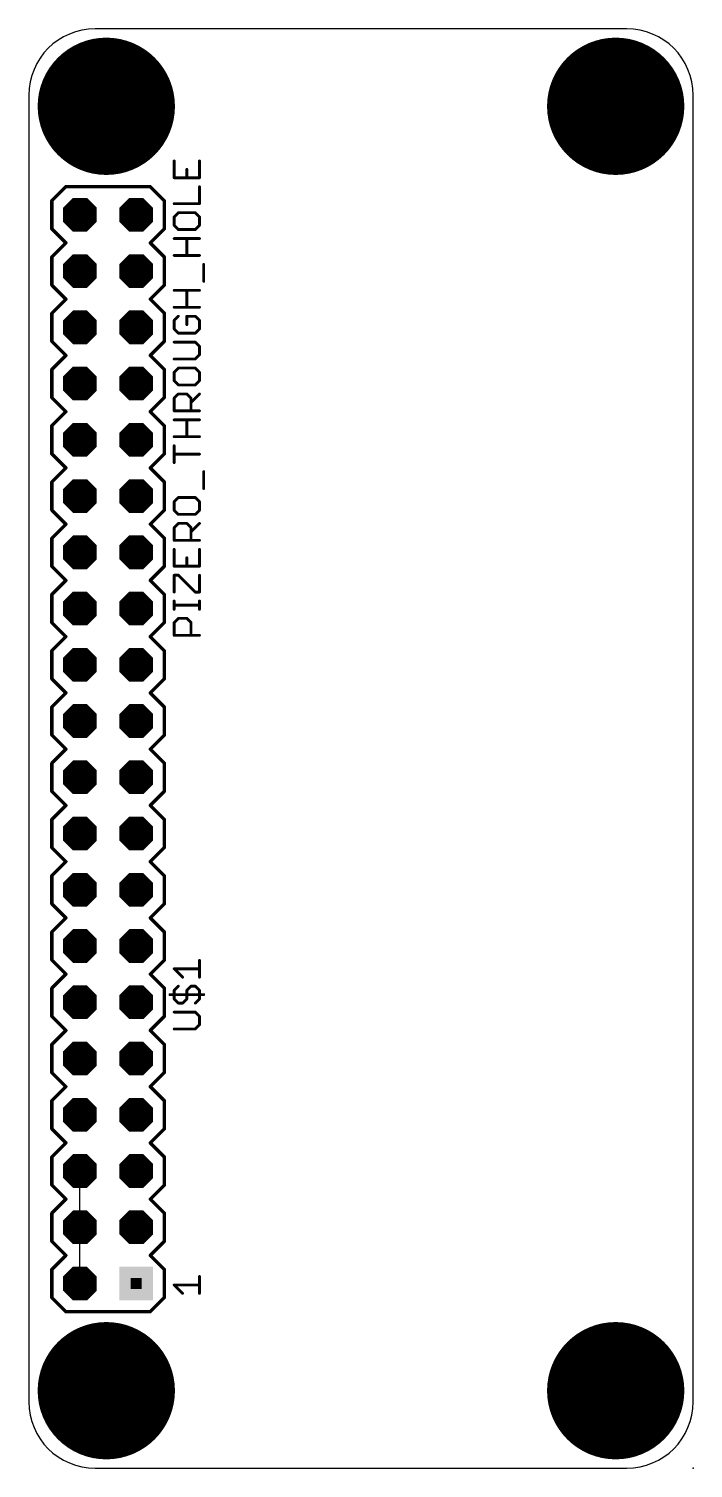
# Model space of a CAD drawing. Extents: x 0 to 91.2, y 0 to 65.1.
# Drawn here: x 61.2 to 91.2, y 0.1 to 65.1 of the extents above; entities that cross this region are included whole.
import ezdxf

# ---------------------------------------------------------------- set-up
doc = ezdxf.new("R2010")
doc.units = 0
for name, color, linetype in [('17', 82, 'CONTINUOUS'), ('19', 53, 'CONTINUOUS'), ('20', 7, 'CONTINUOUS'), ('21', 253, 'CONTINUOUS'), ('23', 7, 'CONTINUOUS'), ('25', 253, 'CONTINUOUS'), ('27', 253, 'CONTINUOUS'), ('41', 22, 'CONTINUOUS'), ('42', 175, 'CONTINUOUS'), ('51', 253, 'CONTINUOUS')]:
    doc.layers.add(name, color=color, linetype=linetype)

# ---------------------------------------------------------------- blocks, each defined once
blk = doc.blocks.new('RECT')
blk.add_solid([(-0.5, -0.5), (0.5, -0.5), (-0.5, 0.5), (0.5, 0.5)])
blk = doc.blocks.new('SQUAREP')
blk.add_solid([(-0.5, -0.5), (0.5, -0.5), (-0.5, 0.5), (0.5, 0.5)])
blk = doc.blocks.new('OCTAGONP')
at = {"const_width": 0.5}
blk.add_lwpolyline([(-0.25, -0.1036), (-0.25, 0.1036), (-0.1036, 0.25), (0.1036, 0.25), (0.25, 0.1036), (0.25, -0.1036), (0.1036, -0.25), (-0.1036, -0.25), (-0.25, -0.1036), (-0.25, 0.1036)], dxfattribs=at)

msp = doc.modelspace()

# ---------------------------------------------------------------- linework, layer by layer
at = {"layer": '19'}
msp.add_line((63.5468, 8.4162), (63.5468, 13.4962), dxfattribs=at)
at = {"layer": '20'}
for p, q in [((88.2368, 65.0762), (64.2368, 65.0762)), ((61.2368, 62.0762), (61.2368, 3.0762)), ((91.2368, 3.0762), (91.2368, 62.0762)), ((64.2368, 0.0762), (88.2368, 0.0762))]:
    msp.add_line(p, q, dxfattribs=at)
for centre in [(64.7368, 61.5762), (87.7368, 61.5762), (64.7368, 3.5762), (87.7368, 3.5762)]:
    msp.add_circle(centre, 1.4, dxfattribs=at)
for centre, start, end in [((64.2368, 62.0762), 90, 180), ((88.2368, 62.0762), 0, 90), ((64.2368, 3.0762), 180, 270), ((88.2368, 3.0762), 270, 0)]:
    msp.add_arc(centre, 3, start, end, dxfattribs=at)
at = {"layer": '21'}
for points, const_width in [([(62.2768, 57.3112), (62.9118, 57.9462)], 0.1524), ([(62.9118, 57.9462), (66.7218, 57.9462)], 0.1524), ([(66.7218, 57.9462), (67.3568, 57.3112)], 0.1524), ([(62.2768, 56.0412), (62.2768, 57.3112)], 0.1524), ([(67.3568, 57.3112), (67.3568, 56.0412)], 0.1524), ([(62.9118, 55.4062), (62.2768, 56.0412)], 0.1524), ([(67.3568, 56.0412), (66.7218, 55.4062)], 0.1524), ([(62.2768, 54.7712), (62.9118, 55.4062)], 0.1524), ([(66.7218, 55.4062), (67.3568, 54.7712)], 0.1524), ([(62.2768, 53.5012), (62.2768, 54.7712)], 0.1524), ([(67.3568, 54.7712), (67.3568, 53.5012)], 0.1524), ([(62.9118, 52.8662), (62.2768, 53.5012)], 0.1524), ([(67.3568, 53.5012), (66.7218, 52.8662)], 0.1524), ([(62.2768, 52.2312), (62.9118, 52.8662)], 0.1524), ([(66.7218, 52.8662), (67.3568, 52.2312)], 0.1524), ([(62.2768, 50.9612), (62.2768, 52.2312)], 0.1524), ([(67.3568, 52.2312), (67.3568, 50.9612)], 0.1524), ([(62.2768, 50.9612), (62.9118, 50.3262)], 0.1524), ([(66.7218, 50.3262), (67.3568, 50.9612)], 0.1524), ([(62.2768, 49.6912), (62.9118, 50.3262)], 0.1524), ([(66.7218, 50.3262), (67.3568, 49.6912)], 0.1524), ([(62.2768, 48.4212), (62.2768, 49.6912)], 0.1524), ([(67.3568, 49.6912), (67.3568, 48.4212)], 0.1524), ([(62.9118, 47.7862), (62.2768, 48.4212)], 0.1524), ([(67.3568, 48.4212), (66.7218, 47.7862)], 0.1524), ([(62.2768, 47.1512), (62.9118, 47.7862)], 0.1524), ([(66.7218, 47.7862), (67.3568, 47.1512)], 0.1524), ([(62.2768, 45.8812), (62.2768, 47.1512)], 0.1524), ([(67.3568, 47.1512), (67.3568, 45.8812)], 0.1524), ([(62.9118, 45.2462), (62.2768, 45.8812)], 0.1524), ([(67.3568, 45.8812), (66.7218, 45.2462)], 0.1524), ([(62.2768, 44.6112), (62.9118, 45.2462)], 0.1524), ([(66.7218, 45.2462), (67.3568, 44.6112)], 0.1524), ([(62.2768, 43.3412), (62.2768, 44.6112)], 0.1524), ([(67.3568, 44.6112), (67.3568, 43.3412)], 0.1524), ([(62.2768, 43.3412), (62.9118, 42.7062)], 0.1524), ([(66.7218, 42.7062), (67.3568, 43.3412)], 0.1524), ([(62.2768, 42.0712), (62.9118, 42.7062)], 0.1524), ([(66.7218, 42.7062), (67.3568, 42.0712)], 0.1524), ([(62.2768, 40.8012), (62.2768, 42.0712)], 0.1524), ([(67.3568, 42.0712), (67.3568, 40.8012)], 0.1524), ([(62.9118, 40.1662), (62.2768, 40.8012)], 0.1524), ([(67.3568, 40.8012), (66.7218, 40.1662)], 0.1524), ([(62.2768, 39.5312), (62.9118, 40.1662)], 0.1524), ([(66.7218, 40.1662), (67.3568, 39.5312)], 0.1524), ([(62.2768, 38.2612), (62.2768, 39.5312)], 0.1524), ([(67.3568, 39.5312), (67.3568, 38.2612)], 0.1524), ([(62.9118, 37.6262), (62.2768, 38.2612)], 0.1524), ([(62.2768, 36.9912), (62.9118, 37.6262)], 0.1524), ([(67.3568, 38.2612), (66.7218, 37.6262)], 0.1524), ([(66.7218, 37.6262), (67.3568, 36.9912)], 0.1524), ([(62.2768, 35.7212), (62.2768, 36.9912)], 0.1524), ([(67.3568, 36.9912), (67.3568, 35.7212)], 0.1524), ([(62.9118, 35.0862), (62.2768, 35.7212)], 0.1524), ([(67.3568, 35.7212), (66.7218, 35.0862)], 0.1524), ([(62.2768, 34.4512), (62.9118, 35.0862)], 0.1524), ([(66.7218, 35.0862), (67.3568, 34.4512)], 0.1524), ([(62.2768, 33.1812), (62.2768, 34.4512)], 0.1524), ([(67.3568, 34.4512), (67.3568, 33.1812)], 0.1524), ([(62.2768, 33.1812), (62.9118, 32.5462)], 0.1524), ([(66.7218, 32.5462), (67.3568, 33.1812)], 0.1524), ([(62.2768, 31.9112), (62.9118, 32.5462)], 0.1524), ([(66.7218, 32.5462), (67.3568, 31.9112)], 0.1524), ([(62.2768, 30.6412), (62.2768, 31.9112)], 0.1524), ([(67.3568, 31.9112), (67.3568, 30.6412)], 0.1524), ([(62.9118, 30.0062), (62.2768, 30.6412)], 0.1524), ([(67.3568, 30.6412), (66.7218, 30.0062)], 0.1524), ([(62.2768, 29.3712), (62.9118, 30.0062)], 0.1524), ([(66.7218, 30.0062), (67.3568, 29.3712)], 0.1524), ([(62.2768, 28.1012), (62.2768, 29.3712)], 0.1524), ([(67.3568, 29.3712), (67.3568, 28.1012)], 0.1524), ([(62.9118, 27.4662), (62.2768, 28.1012)], 0.1524), ([(67.3568, 28.1012), (66.7218, 27.4662)], 0.1524), ([(62.2768, 26.8312), (62.9118, 27.4662)], 0.1524), ([(66.7218, 27.4662), (67.3568, 26.8312)], 0.1524), ([(62.2768, 25.5612), (62.2768, 26.8312)], 0.1524), ([(67.3568, 26.8312), (67.3568, 25.5612)], 0.1524), ([(62.2768, 25.5612), (62.9118, 24.9262)], 0.1524), ([(66.7218, 24.9262), (67.3568, 25.5612)], 0.1524), ([(62.2768, 24.2912), (62.9118, 24.9262)], 0.1524), ([(66.7218, 24.9262), (67.3568, 24.2912)], 0.1524), ([(62.2768, 23.0212), (62.2768, 24.2912)], 0.1524), ([(67.3568, 24.2912), (67.3568, 23.0212)], 0.1524), ([(62.9118, 22.3862), (62.2768, 23.0212)], 0.1524), ([(67.3568, 23.0212), (66.7218, 22.3862)], 0.1524), ([(62.2768, 21.7512), (62.9118, 22.3862)], 0.1524), ([(66.7218, 22.3862), (67.3568, 21.7512)], 0.1524), ([(62.2768, 20.4812), (62.2768, 21.7512)], 0.1524), ([(67.3568, 21.7512), (67.3568, 20.4812)], 0.1524), ([(62.9118, 19.8462), (62.2768, 20.4812)], 0.1524), ([(67.3568, 20.4812), (66.7218, 19.8462)], 0.1524), ([(62.2768, 19.2112), (62.9118, 19.8462)], 0.1524), ([(66.7218, 19.8462), (67.3568, 19.2112)], 0.1524), ([(62.2768, 17.9412), (62.2768, 19.2112)], 0.1524), ([(67.3568, 19.2112), (67.3568, 17.9412)], 0.1524), ([(62.9118, 17.3062), (62.2768, 17.9412)], 0.1524), ([(67.3568, 17.9412), (66.7218, 17.3062)], 0.1524), ([(62.2768, 16.6712), (62.9118, 17.3062)], 0.1524), ([(66.7218, 17.3062), (67.3568, 16.6712)], 0.1524), ([(62.2768, 15.4012), (62.2768, 16.6712)], 0.1524), ([(67.3568, 16.6712), (67.3568, 15.4012)], 0.1524), ([(62.2768, 15.4012), (62.9118, 14.7662)], 0.1524), ([(66.7218, 14.7662), (67.3568, 15.4012)], 0.1524), ([(62.2768, 14.1312), (62.9118, 14.7662)], 0.1524), ([(66.7218, 14.7662), (67.3568, 14.1312)], 0.1524), ([(62.2768, 12.8612), (62.2768, 14.1312)], 0.1524), ([(67.3568, 14.1312), (67.3568, 12.8612)], 0.1524), ([(62.9118, 12.2262), (62.2768, 12.8612)], 0.1524), ([(67.3568, 12.8612), (66.7218, 12.2262)], 0.1524), ([(62.2768, 11.5912), (62.9118, 12.2262)], 0.1524), ([(66.7218, 12.2262), (67.3568, 11.5912)], 0.1524), ([(62.2768, 10.3212), (62.2768, 11.5912)], 0.1524), ([(67.3568, 11.5912), (67.3568, 10.3212)], 0.1524), ([(62.9118, 9.6862), (62.2768, 10.3212)], 0.1524), ([(62.2768, 9.0512), (62.9118, 9.6862)], 0.1524), ([(67.3568, 10.3212), (66.7218, 9.6862)], 0.1524), ([(66.7218, 9.6862), (67.3568, 9.0512)], 0.1524), ([(62.2768, 7.7812), (62.2768, 9.0512)], 0.1524), ([(67.3568, 9.0512), (67.3568, 7.7812)], 0.1524), ([(68.9443, 7.9717), (68.9443, 8.7344)], 0.127), ([(62.2768, 7.7812), (62.9118, 7.1462)], 0.1524), ([(66.7218, 7.1462), (67.3568, 7.7812)], 0.1524), ([(68.1817, 7.9717), (67.8003, 8.353)], 0.127), ([(67.8003, 8.353), (68.9443, 8.353)], 0.127), ([(62.9118, 7.1462), (66.7218, 7.1462)], 0.1524)]:
    msp.add_lwpolyline(points, dxfattribs=dict(at, const_width=const_width))
for points, const_width in [([(62.9118, 57.9843, 1), (62.9118, 57.9081)], 0.0762), ([(62.9387, 57.9193, 1), (62.8849, 57.9731)], 0.0762), ([(66.7487, 57.9731, 1), (66.6949, 57.9193)], 0.0762), ([(66.7218, 57.9081, 1), (66.7218, 57.9843)], 0.0762), ([(62.3149, 57.3112, 1), (62.2387, 57.3112)], 0.0762), ([(62.2499, 57.3381, 1), (62.3037, 57.2843)], 0.0762), ([(67.3949, 57.3112, 1), (67.3187, 57.3112)], 0.0762), ([(67.3299, 57.2843, 1), (67.3837, 57.3381)], 0.0762), ([(62.2387, 56.0412, 1), (62.3149, 56.0412)], 0.0762), ([(62.3037, 56.0681, 1), (62.2499, 56.0143)], 0.0762), ([(67.3187, 56.0412, 1), (67.3949, 56.0412)], 0.0762), ([(67.3837, 56.0143, 1), (67.3299, 56.0681)], 0.0762), ([(62.9387, 55.3793, 1), (62.8849, 55.4331)], 0.0762), ([(62.8849, 55.3793, 1), (62.9387, 55.4331)], 0.0762), ([(66.7487, 55.4331, 1), (66.6949, 55.3793)], 0.0762), ([(66.6949, 55.4331, 1), (66.7487, 55.3793)], 0.0762), ([(62.3149, 54.7712, 1), (62.2387, 54.7712)], 0.0762), ([(62.2499, 54.7981, 1), (62.3037, 54.7443)], 0.0762), ([(67.3949, 54.7712, 1), (67.3187, 54.7712)], 0.0762), ([(67.3299, 54.7443, 1), (67.3837, 54.7981)], 0.0762), ([(62.2387, 53.5012, 1), (62.3149, 53.5012)], 0.0762), ([(62.3037, 53.5281, 1), (62.2499, 53.4743)], 0.0762), ([(67.3187, 53.5012, 1), (67.3949, 53.5012)], 0.0762), ([(67.3837, 53.4743, 1), (67.3299, 53.5281)], 0.0762), ([(62.9387, 52.8393, 1), (62.8849, 52.8931)], 0.0762), ([(62.8849, 52.8393, 1), (62.9387, 52.8931)], 0.0762), ([(66.7487, 52.8931, 1), (66.6949, 52.8393)], 0.0762), ([(66.6949, 52.8931, 1), (66.7487, 52.8393)], 0.0762), ([(62.3149, 52.2312, 1), (62.2387, 52.2312)], 0.0762), ([(62.2499, 52.2581, 1), (62.3037, 52.2043)], 0.0762), ([(67.3949, 52.2312, 1), (67.3187, 52.2312)], 0.0762), ([(67.3299, 52.2043, 1), (67.3837, 52.2581)], 0.0762), ([(62.2387, 50.9612, 1), (62.3149, 50.9612)], 0.0762), ([(62.3037, 50.9881, 1), (62.2499, 50.9343)], 0.0762), ([(67.3187, 50.9612, 1), (67.3949, 50.9612)], 0.0762), ([(67.3837, 50.9343, 1), (67.3299, 50.9881)], 0.0762), ([(62.9387, 50.2993, 1), (62.8849, 50.3531)], 0.0762), ([(62.8849, 50.2993, 1), (62.9387, 50.3531)], 0.0762), ([(66.7487, 50.3531, 1), (66.6949, 50.2993)], 0.0762), ([(66.6949, 50.3531, 1), (66.7487, 50.2993)], 0.0762), ([(62.3149, 49.6912, 1), (62.2387, 49.6912)], 0.0762), ([(62.2499, 49.7181, 1), (62.3037, 49.6643)], 0.0762), ([(67.3949, 49.6912, 1), (67.3187, 49.6912)], 0.0762), ([(67.3299, 49.6643, 1), (67.3837, 49.7181)], 0.0762), ([(62.2387, 48.4212, 1), (62.3149, 48.4212)], 0.0762), ([(62.3037, 48.4481, 1), (62.2499, 48.3943)], 0.0762), ([(67.3187, 48.4212, 1), (67.3949, 48.4212)], 0.0762), ([(67.3837, 48.3943, 1), (67.3299, 48.4481)], 0.0762), ([(62.9387, 47.7593, 1), (62.8849, 47.8131)], 0.0762), ([(62.8849, 47.7593, 1), (62.9387, 47.8131)], 0.0762), ([(66.7487, 47.8131, 1), (66.6949, 47.7593)], 0.0762), ([(66.6949, 47.8131, 1), (66.7487, 47.7593)], 0.0762), ([(62.3149, 47.1512, 1), (62.2387, 47.1512)], 0.0762), ([(62.2499, 47.1781, 1), (62.3037, 47.1243)], 0.0762), ([(67.3949, 47.1512, 1), (67.3187, 47.1512)], 0.0762), ([(67.3299, 47.1243, 1), (67.3837, 47.1781)], 0.0762), ([(62.2387, 45.8812, 1), (62.3149, 45.8812)], 0.0762), ([(62.3037, 45.9081, 1), (62.2499, 45.8543)], 0.0762), ([(67.3187, 45.8812, 1), (67.3949, 45.8812)], 0.0762), ([(67.3837, 45.8543, 1), (67.3299, 45.9081)], 0.0762), ([(62.9387, 45.2193, 1), (62.8849, 45.2731)], 0.0762), ([(62.8849, 45.2193, 1), (62.9387, 45.2731)], 0.0762), ([(66.7487, 45.2731, 1), (66.6949, 45.2193)], 0.0762), ([(66.6949, 45.2731, 1), (66.7487, 45.2193)], 0.0762), ([(62.3149, 44.6112, 1), (62.2387, 44.6112)], 0.0762), ([(62.2499, 44.6381, 1), (62.3037, 44.5843)], 0.0762), ([(67.3949, 44.6112, 1), (67.3187, 44.6112)], 0.0762), ([(67.3299, 44.5843, 1), (67.3837, 44.6381)], 0.0762), ([(62.2387, 43.3412, 1), (62.3149, 43.3412)], 0.0762), ([(62.3037, 43.3681, 1), (62.2499, 43.3143)], 0.0762), ([(67.3187, 43.3412, 1), (67.3949, 43.3412)], 0.0762), ([(67.3837, 43.3143, 1), (67.3299, 43.3681)], 0.0762), ([(62.9387, 42.6793, 1), (62.8849, 42.7331)], 0.0762), ([(62.8849, 42.6793, 1), (62.9387, 42.7331)], 0.0762), ([(66.7487, 42.7331, 1), (66.6949, 42.6793)], 0.0762), ([(66.6949, 42.7331, 1), (66.7487, 42.6793)], 0.0762), ([(62.3149, 42.0712, 1), (62.2387, 42.0712)], 0.0762), ([(62.2499, 42.0981, 1), (62.3037, 42.0443)], 0.0762), ([(67.3949, 42.0712, 1), (67.3187, 42.0712)], 0.0762), ([(67.3299, 42.0443, 1), (67.3837, 42.0981)], 0.0762), ([(62.2387, 40.8012, 1), (62.3149, 40.8012)], 0.0762), ([(62.3037, 40.8281, 1), (62.2499, 40.7743)], 0.0762), ([(67.3187, 40.8012, 1), (67.3949, 40.8012)], 0.0762), ([(67.3837, 40.7743, 1), (67.3299, 40.8281)], 0.0762), ([(62.9387, 40.1393, 1), (62.8849, 40.1931)], 0.0762), ([(62.8849, 40.1393, 1), (62.9387, 40.1931)], 0.0762), ([(66.7487, 40.1931, 1), (66.6949, 40.1393)], 0.0762), ([(66.6949, 40.1931, 1), (66.7487, 40.1393)], 0.0762), ([(62.3149, 39.5312, 1), (62.2387, 39.5312)], 0.0762), ([(62.2499, 39.5581, 1), (62.3037, 39.5043)], 0.0762), ([(67.3949, 39.5312, 1), (67.3187, 39.5312)], 0.0762), ([(67.3299, 39.5043, 1), (67.3837, 39.5581)], 0.0762), ([(62.2387, 38.2612, 1), (62.3149, 38.2612)], 0.0762), ([(62.3037, 38.2881, 1), (62.2499, 38.2343)], 0.0762), ([(62.9387, 37.5993, 1), (62.8849, 37.6531)], 0.0762), ([(66.7487, 37.6531, 1), (66.6949, 37.5993)], 0.0762), ([(67.3187, 38.2612, 1), (67.3949, 38.2612)], 0.0762), ([(67.3837, 38.2343, 1), (67.3299, 38.2881)], 0.0762), ([(62.3149, 36.9912, 1), (62.2387, 36.9912)], 0.0762), ([(62.2499, 37.0181, 1), (62.3037, 36.9643)], 0.0762), ([(62.8849, 37.5993, 1), (62.9387, 37.6531)], 0.0762), ([(66.6949, 37.6531, 1), (66.7487, 37.5993)], 0.0762), ([(67.3949, 36.9912, 1), (67.3187, 36.9912)], 0.0762), ([(67.3299, 36.9643, 1), (67.3837, 37.0181)], 0.0762), ([(62.2387, 35.7212, 1), (62.3149, 35.7212)], 0.0762), ([(62.3037, 35.7481, 1), (62.2499, 35.6943)], 0.0762), ([(67.3187, 35.7212, 1), (67.3949, 35.7212)], 0.0762), ([(67.3837, 35.6943, 1), (67.3299, 35.7481)], 0.0762), ([(62.9387, 35.0593, 1), (62.8849, 35.1131)], 0.0762), ([(62.8849, 35.0593, 1), (62.9387, 35.1131)], 0.0762), ([(66.7487, 35.1131, 1), (66.6949, 35.0593)], 0.0762), ([(66.6949, 35.1131, 1), (66.7487, 35.0593)], 0.0762), ([(62.3149, 34.4512, 1), (62.2387, 34.4512)], 0.0762), ([(62.2499, 34.4781, 1), (62.3037, 34.4243)], 0.0762), ([(67.3949, 34.4512, 1), (67.3187, 34.4512)], 0.0762), ([(67.3299, 34.4243, 1), (67.3837, 34.4781)], 0.0762), ([(62.2387, 33.1812, 1), (62.3149, 33.1812)], 0.0762), ([(62.3037, 33.2081, 1), (62.2499, 33.1543)], 0.0762), ([(67.3187, 33.1812, 1), (67.3949, 33.1812)], 0.0762), ([(67.3837, 33.1543, 1), (67.3299, 33.2081)], 0.0762), ([(62.9387, 32.5193, 1), (62.8849, 32.5731)], 0.0762), ([(62.8849, 32.5193, 1), (62.9387, 32.5731)], 0.0762), ([(66.7487, 32.5731, 1), (66.6949, 32.5193)], 0.0762), ([(66.6949, 32.5731, 1), (66.7487, 32.5193)], 0.0762), ([(62.3149, 31.9112, 1), (62.2387, 31.9112)], 0.0762), ([(62.2499, 31.9381, 1), (62.3037, 31.8843)], 0.0762), ([(67.3949, 31.9112, 1), (67.3187, 31.9112)], 0.0762), ([(67.3299, 31.8843, 1), (67.3837, 31.9381)], 0.0762), ([(62.2387, 30.6412, 1), (62.3149, 30.6412)], 0.0762), ([(62.3037, 30.6681, 1), (62.2499, 30.6143)], 0.0762), ([(67.3187, 30.6412, 1), (67.3949, 30.6412)], 0.0762), ([(67.3837, 30.6143, 1), (67.3299, 30.6681)], 0.0762), ([(62.9387, 29.9793, 1), (62.8849, 30.0331)], 0.0762), ([(62.8849, 29.9793, 1), (62.9387, 30.0331)], 0.0762), ([(66.7487, 30.0331, 1), (66.6949, 29.9793)], 0.0762), ([(66.6949, 30.0331, 1), (66.7487, 29.9793)], 0.0762), ([(62.3149, 29.3712, 1), (62.2387, 29.3712)], 0.0762), ([(62.2499, 29.3981, 1), (62.3037, 29.3443)], 0.0762), ([(67.3949, 29.3712, 1), (67.3187, 29.3712)], 0.0762), ([(67.3299, 29.3443, 1), (67.3837, 29.3981)], 0.0762), ([(62.2387, 28.1012, 1), (62.3149, 28.1012)], 0.0762), ([(62.3037, 28.1281, 1), (62.2499, 28.0743)], 0.0762), ([(67.3187, 28.1012, 1), (67.3949, 28.1012)], 0.0762), ([(67.3837, 28.0743, 1), (67.3299, 28.1281)], 0.0762), ([(62.9387, 27.4393, 1), (62.8849, 27.4931)], 0.0762), ([(62.8849, 27.4393, 1), (62.9387, 27.4931)], 0.0762), ([(66.7487, 27.4931, 1), (66.6949, 27.4393)], 0.0762), ([(66.6949, 27.4931, 1), (66.7487, 27.4393)], 0.0762), ([(62.3149, 26.8312, 1), (62.2387, 26.8312)], 0.0762), ([(62.2499, 26.8581, 1), (62.3037, 26.8043)], 0.0762), ([(67.3949, 26.8312, 1), (67.3187, 26.8312)], 0.0762), ([(67.3299, 26.8043, 1), (67.3837, 26.8581)], 0.0762), ([(62.2387, 25.5612, 1), (62.3149, 25.5612)], 0.0762), ([(62.3037, 25.5881, 1), (62.2499, 25.5343)], 0.0762), ([(67.3187, 25.5612, 1), (67.3949, 25.5612)], 0.0762), ([(67.3837, 25.5343, 1), (67.3299, 25.5881)], 0.0762), ([(62.9387, 24.8993, 1), (62.8849, 24.9531)], 0.0762), ([(62.8849, 24.8993, 1), (62.9387, 24.9531)], 0.0762), ([(66.7487, 24.9531, 1), (66.6949, 24.8993)], 0.0762), ([(66.6949, 24.9531, 1), (66.7487, 24.8993)], 0.0762), ([(62.3149, 24.2912, 1), (62.2387, 24.2912)], 0.0762), ([(62.2499, 24.3181, 1), (62.3037, 24.2643)], 0.0762), ([(67.3949, 24.2912, 1), (67.3187, 24.2912)], 0.0762), ([(67.3299, 24.2643, 1), (67.3837, 24.3181)], 0.0762), ([(62.2387, 23.0212, 1), (62.3149, 23.0212)], 0.0762), ([(62.3037, 23.0481, 1), (62.2499, 22.9943)], 0.0762), ([(67.3187, 23.0212, 1), (67.3949, 23.0212)], 0.0762), ([(67.3837, 22.9943, 1), (67.3299, 23.0481)], 0.0762), ([(62.9387, 22.3593, 1), (62.8849, 22.4131)], 0.0762), ([(62.8849, 22.3593, 1), (62.9387, 22.4131)], 0.0762), ([(66.7487, 22.4131, 1), (66.6949, 22.3593)], 0.0762), ([(66.6949, 22.4131, 1), (66.7487, 22.3593)], 0.0762), ([(62.3149, 21.7512, 1), (62.2387, 21.7512)], 0.0762), ([(62.2499, 21.7781, 1), (62.3037, 21.7243)], 0.0762), ([(67.3949, 21.7512, 1), (67.3187, 21.7512)], 0.0762), ([(67.3299, 21.7243, 1), (67.3837, 21.7781)], 0.0762), ([(62.2387, 20.4812, 1), (62.3149, 20.4812)], 0.0762), ([(62.3037, 20.5081, 1), (62.2499, 20.4543)], 0.0762), ([(67.3187, 20.4812, 1), (67.3949, 20.4812)], 0.0762), ([(67.3837, 20.4543, 1), (67.3299, 20.5081)], 0.0762), ([(62.9387, 19.8193, 1), (62.8849, 19.8731)], 0.0762), ([(62.8849, 19.8193, 1), (62.9387, 19.8731)], 0.0762), ([(66.7487, 19.8731, 1), (66.6949, 19.8193)], 0.0762), ([(66.6949, 19.8731, 1), (66.7487, 19.8193)], 0.0762), ([(62.3149, 19.2112, 1), (62.2387, 19.2112)], 0.0762), ([(62.2499, 19.2381, 1), (62.3037, 19.1843)], 0.0762), ([(67.3949, 19.2112, 1), (67.3187, 19.2112)], 0.0762), ([(67.3299, 19.1843, 1), (67.3837, 19.2381)], 0.0762), ([(62.2387, 17.9412, 1), (62.3149, 17.9412)], 0.0762), ([(62.3037, 17.9681, 1), (62.2499, 17.9143)], 0.0762), ([(67.3187, 17.9412, 1), (67.3949, 17.9412)], 0.0762), ([(67.3837, 17.9143, 1), (67.3299, 17.9681)], 0.0762), ([(62.9387, 17.2793, 1), (62.8849, 17.3331)], 0.0762), ([(62.8849, 17.2793, 1), (62.9387, 17.3331)], 0.0762), ([(66.7487, 17.3331, 1), (66.6949, 17.2793)], 0.0762), ([(66.6949, 17.3331, 1), (66.7487, 17.2793)], 0.0762), ([(62.3149, 16.6712, 1), (62.2387, 16.6712)], 0.0762), ([(62.2499, 16.6981, 1), (62.3037, 16.6443)], 0.0762), ([(67.3949, 16.6712, 1), (67.3187, 16.6712)], 0.0762), ([(67.3299, 16.6443, 1), (67.3837, 16.6981)], 0.0762), ([(62.2387, 15.4012, 1), (62.3149, 15.4012)], 0.0762), ([(62.3037, 15.4281, 1), (62.2499, 15.3743)], 0.0762), ([(67.3187, 15.4012, 1), (67.3949, 15.4012)], 0.0762), ([(67.3837, 15.3743, 1), (67.3299, 15.4281)], 0.0762), ([(62.9387, 14.7393, 1), (62.8849, 14.7931)], 0.0762), ([(62.8849, 14.7393, 1), (62.9387, 14.7931)], 0.0762), ([(66.7487, 14.7931, 1), (66.6949, 14.7393)], 0.0762), ([(66.6949, 14.7931, 1), (66.7487, 14.7393)], 0.0762), ([(62.3149, 14.1312, 1), (62.2387, 14.1312)], 0.0762), ([(62.2499, 14.1581, 1), (62.3037, 14.1043)], 0.0762), ([(67.3949, 14.1312, 1), (67.3187, 14.1312)], 0.0762), ([(67.3299, 14.1043, 1), (67.3837, 14.1581)], 0.0762), ([(62.2387, 12.8612, 1), (62.3149, 12.8612)], 0.0762), ([(62.3037, 12.8881, 1), (62.2499, 12.8343)], 0.0762), ([(67.3187, 12.8612, 1), (67.3949, 12.8612)], 0.0762), ([(67.3837, 12.8343, 1), (67.3299, 12.8881)], 0.0762), ([(62.9387, 12.1993, 1), (62.8849, 12.2531)], 0.0762), ([(62.8849, 12.1993, 1), (62.9387, 12.2531)], 0.0762), ([(66.7487, 12.2531, 1), (66.6949, 12.1993)], 0.0762), ([(66.6949, 12.2531, 1), (66.7487, 12.1993)], 0.0762), ([(62.3149, 11.5912, 1), (62.2387, 11.5912)], 0.0762), ([(62.2499, 11.6181, 1), (62.3037, 11.5643)], 0.0762), ([(67.3949, 11.5912, 1), (67.3187, 11.5912)], 0.0762), ([(67.3299, 11.5643, 1), (67.3837, 11.6181)], 0.0762), ([(62.2387, 10.3212, 1), (62.3149, 10.3212)], 0.0762), ([(62.3037, 10.3481, 1), (62.2499, 10.2943)], 0.0762), ([(62.9387, 9.6593, 1), (62.8849, 9.7131)], 0.0762), ([(62.8849, 9.6593, 1), (62.9387, 9.7131)], 0.0762), ([(66.7487, 9.7131, 1), (66.6949, 9.6593)], 0.0762), ([(66.6949, 9.7131, 1), (66.7487, 9.6593)], 0.0762), ([(67.3187, 10.3212, 1), (67.3949, 10.3212)], 0.0762), ([(67.3837, 10.2943, 1), (67.3299, 10.3481)], 0.0762), ([(62.3149, 9.0512, 1), (62.2387, 9.0512)], 0.0762), ([(62.2499, 9.0781, 1), (62.3037, 9.0243)], 0.0762), ([(67.3949, 9.0512, 1), (67.3187, 9.0512)], 0.0762), ([(67.3299, 9.0243, 1), (67.3837, 9.0781)], 0.0762), ([(68.9761, 8.7344, 1), (68.9125, 8.7344)], 0.0635), ([(62.2387, 7.7812, 1), (62.3149, 7.7812)], 0.0762), ([(62.3037, 7.8081, 1), (62.2499, 7.7543)], 0.0762), ([(67.3187, 7.7812, 1), (67.3949, 7.7812)], 0.0762), ([(67.3837, 7.7543, 1), (67.3299, 7.8081)], 0.0762), ([(67.8003, 8.3848, 1), (67.8003, 8.3213)], 0.0635), ([(67.8228, 8.3755, 1), (67.7779, 8.3306)], 0.0635), ([(68.1592, 7.9492, 1), (68.2041, 7.9942)], 0.0635), ([(68.9125, 7.9717, 1), (68.9761, 7.9717)], 0.0635), ([(68.9443, 8.3213, 1), (68.9443, 8.3848)], 0.0635), ([(62.9118, 7.1843, 1), (62.9118, 7.1081)], 0.0762), ([(62.8849, 7.1193, 1), (62.9387, 7.1731)], 0.0762), ([(66.6949, 7.1731, 1), (66.7487, 7.1193)], 0.0762), ([(66.7218, 7.1081, 1), (66.7218, 7.1843)], 0.0762)]:
    msp.add_lwpolyline(points, format="xyb", dxfattribs=dict(at, const_width=const_width))
at = {"layer": '23'}
msp.add_point((91.2368, 0.0762), dxfattribs=at)
at = {"layer": '25', "const_width": 0.0635}
for points in [[(68.9761, 23.0111, 1), (68.9125, 23.0111)], [(67.8003, 22.6616, 1), (67.8003, 22.5981)], [(67.8228, 22.6523, 1), (67.7779, 22.6074)], [(68.1592, 22.226, 1), (68.2041, 22.2709)], [(68.9125, 22.2485, 1), (68.9761, 22.2485)], [(68.9443, 22.5981, 1), (68.9443, 22.6616)], [(67.6097, 21.4922, 1), (67.6097, 21.4287)], [(67.8321, 21.6511, 1), (67.7686, 21.6511)], [(67.7779, 21.6735, 1), (67.8228, 21.6286)], [(68.0134, 21.8193, 1), (67.9685, 21.8642)], [(68.4041, 21.6511, 1), (68.3406, 21.6511)], [(68.3499, 21.6735, 1), (68.3948, 21.6286)], [(68.563, 21.8735, 1), (68.563, 21.81)], [(68.5854, 21.8193, 1), (68.5405, 21.8642)], [(68.7761, 21.8642, 1), (68.7312, 21.8193)], [(68.7536, 21.81, 1), (68.7536, 21.8735)], [(68.9761, 21.6511, 1), (68.9125, 21.6511)], [(68.9218, 21.6286, 1), (68.9668, 21.6735)], [(69.135, 21.4287, 1), (69.135, 21.4922)], [(67.8228, 21.2922, 1), (67.7779, 21.2473)], [(67.7686, 21.2698, 1), (67.8321, 21.2698)], [(67.991, 21.1108, 1), (67.991, 21.0473)], [(67.9685, 21.0566, 1), (68.0134, 21.1015)], [(68.1592, 21.1015, 1), (68.2041, 21.0566)], [(68.1817, 21.0473, 1), (68.1817, 21.1108)], [(68.3406, 21.2698, 1), (68.4041, 21.2698)], [(68.3948, 21.2473, 1), (68.3499, 21.2922)], [(68.7312, 21.1015, 1), (68.7761, 21.0566)], [(68.9125, 21.2698, 1), (68.9761, 21.2698)], [(68.9668, 21.2473, 1), (68.9218, 21.2922)], [(67.8003, 20.7041, 1), (67.8003, 20.6406)], [(68.7761, 20.6948, 1), (68.7312, 20.6499)], [(68.7536, 20.6406, 1), (68.7536, 20.7041)], [(68.9761, 20.4817, 1), (68.9125, 20.4817)], [(68.9218, 20.4592, 1), (68.9668, 20.5041)], [(68.9668, 20.0779, 1), (68.9218, 20.1228)], [(67.8003, 19.9414, 1), (67.8003, 19.878)], [(68.7312, 19.9322, 1), (68.7761, 19.8872)], [(68.7536, 19.878, 1), (68.7536, 19.9414)], [(68.9125, 20.1004, 1), (68.9761, 20.1004)]]:
    msp.add_lwpolyline(points, format="xyb", dxfattribs=at)
at = {"layer": '25', "const_width": 0.127}
for points in [[(68.9443, 22.2485), (68.9443, 23.0111)], [(68.1817, 22.2485), (67.8003, 22.6298)], [(67.8003, 22.6298), (68.9443, 22.6298)], [(67.6097, 21.4604), (69.135, 21.4604)], [(67.8003, 21.6511), (67.991, 21.8417)], [(67.8003, 21.2698), (67.8003, 21.6511)], [(68.563, 21.8417), (68.3723, 21.6511)], [(68.3723, 21.6511), (68.3723, 21.2698)], [(68.7536, 21.8417), (68.563, 21.8417)], [(68.9443, 21.6511), (68.7536, 21.8417)], [(68.9443, 21.2698), (68.9443, 21.6511)], [(67.991, 21.0791), (67.8003, 21.2698)], [(68.1817, 21.0791), (67.991, 21.0791)], [(68.3723, 21.2698), (68.1817, 21.0791)], [(68.7536, 21.0791), (68.9443, 21.2698)], [(68.7536, 20.6724), (67.8003, 20.6724)], [(68.9443, 20.4817), (68.7536, 20.6724)], [(68.7536, 19.9097), (68.9443, 20.1004)], [(68.9443, 20.1004), (68.9443, 20.4817)], [(67.8003, 19.9097), (68.7536, 19.9097)]]:
    msp.add_lwpolyline(points, dxfattribs=at)
at = {"layer": '27', "const_width": 0.127}
for points in [[(67.8003, 59.1117), (67.8003, 58.349)], [(68.9443, 58.349), (68.9443, 59.1117)], [(68.3723, 58.349), (68.3723, 58.7304)], [(67.8003, 58.349), (68.9443, 58.349)], [(68.9443, 57.1796), (68.9443, 57.9423)], [(67.8003, 57.1796), (68.9443, 57.1796)], [(67.991, 56.7729), (67.8003, 56.5822)], [(67.8003, 56.5822), (67.8003, 56.2009)], [(68.7536, 56.7729), (67.991, 56.7729)], [(68.9443, 56.5822), (68.7536, 56.7729)], [(68.9443, 56.2009), (68.9443, 56.5822)], [(67.8003, 56.2009), (67.991, 56.0102)], [(67.991, 56.0102), (68.7536, 56.0102)], [(68.7536, 56.0102), (68.9443, 56.2009)], [(67.8003, 55.6035), (68.9443, 55.6035)], [(68.3723, 54.8409), (68.3723, 55.6035)], [(68.9443, 54.8409), (67.8003, 54.8409)], [(69.135, 53.6715), (69.135, 54.4341)], [(67.8003, 53.2647), (68.9443, 53.2647)], [(68.3723, 52.5021), (68.3723, 53.2647)], [(68.9443, 52.5021), (67.8003, 52.5021)], [(67.991, 52.0953), (67.8003, 51.9047)], [(68.7536, 52.0953), (68.3723, 52.0953)], [(68.3723, 52.0953), (68.3723, 51.714)], [(68.9443, 51.9047), (68.7536, 52.0953)], [(67.8003, 51.9047), (67.8003, 51.5233)], [(67.8003, 51.5233), (67.991, 51.3327)], [(67.991, 51.3327), (68.7536, 51.3327)], [(68.7536, 51.3327), (68.9443, 51.5233)], [(68.9443, 51.5233), (68.9443, 51.9047)], [(68.7536, 50.9259), (67.8003, 50.9259)], [(68.9443, 50.7353), (68.7536, 50.9259)], [(68.9443, 50.3539), (68.9443, 50.7353)], [(67.8003, 50.1633), (68.7536, 50.1633)], [(68.7536, 50.1633), (68.9443, 50.3539)], [(67.991, 49.7565), (67.8003, 49.5659)], [(67.8003, 49.5659), (67.8003, 49.1845)], [(68.7536, 49.7565), (67.991, 49.7565)], [(68.9443, 49.5659), (68.7536, 49.7565)], [(68.9443, 49.1845), (68.9443, 49.5659)], [(67.8003, 49.1845), (67.991, 48.9939)], [(67.991, 48.9939), (68.7536, 48.9939)], [(68.7536, 48.9939), (68.9443, 49.1845)], [(67.8003, 48.3965), (67.991, 48.5871)], [(67.8003, 47.8245), (67.8003, 48.3965)], [(67.991, 48.5871), (68.3723, 48.5871)], [(68.3723, 48.5871), (68.563, 48.3965)], [(68.563, 48.2058), (68.9443, 48.5871)], [(68.563, 48.3965), (68.563, 47.8245)], [(68.9443, 47.8245), (67.8003, 47.8245)], [(67.8003, 47.4177), (68.9443, 47.4177)], [(68.3723, 46.6551), (68.3723, 47.4177)], [(68.9443, 46.6551), (67.8003, 46.6551)], [(67.8003, 45.4857), (67.8003, 46.2483)], [(68.9443, 45.867), (67.8003, 45.867)], [(69.135, 44.3163), (69.135, 45.0789)], [(67.991, 43.9095), (67.8003, 43.7189)], [(67.8003, 43.7189), (67.8003, 43.3375)], [(68.7536, 43.9095), (67.991, 43.9095)], [(68.9443, 43.7189), (68.7536, 43.9095)], [(68.9443, 43.3375), (68.9443, 43.7189)], [(67.8003, 43.3375), (67.991, 43.1469)], [(67.991, 43.1469), (68.7536, 43.1469)], [(68.7536, 43.1469), (68.9443, 43.3375)], [(67.8003, 42.5495), (67.991, 42.7401)], [(67.8003, 41.9775), (67.8003, 42.5495)], [(67.991, 42.7401), (68.3723, 42.7401)], [(68.3723, 42.7401), (68.563, 42.5495)], [(68.563, 42.3588), (68.9443, 42.7401)], [(68.563, 42.5495), (68.563, 41.9775)], [(68.9443, 41.9775), (67.8003, 41.9775)], [(67.8003, 41.5707), (67.8003, 40.8081)], [(68.9443, 40.8081), (68.9443, 41.5707)], [(68.3723, 40.8081), (68.3723, 41.1894)], [(67.8003, 40.8081), (68.9443, 40.8081)], [(67.8003, 39.6387), (67.8003, 40.4013)], [(67.8003, 40.4013), (67.991, 40.4013)], [(67.991, 40.4013), (68.7536, 39.6387)], [(68.9443, 39.6387), (68.9443, 40.4013)], [(68.7536, 39.6387), (68.9443, 39.6387)], [(67.8003, 38.8591), (67.8003, 39.2404)], [(68.9443, 39.0498), (67.8003, 39.0498)], [(68.9443, 38.8591), (68.9443, 39.2404)], [(67.8003, 38.2617), (67.991, 38.4524)], [(67.991, 38.4524), (68.3723, 38.4524)], [(68.3723, 38.4524), (68.563, 38.2617)], [(67.8003, 37.6897), (67.8003, 38.2617)], [(68.9443, 37.6897), (67.8003, 37.6897)], [(68.563, 38.2617), (68.563, 37.6897)]]:
    msp.add_lwpolyline(points, dxfattribs=at)
at = {"layer": '27', "const_width": 0.0635}
for points in [[(67.8321, 59.1117, 1), (67.7686, 59.1117)], [(68.9761, 59.1117, 1), (68.9125, 59.1117)], [(68.4041, 58.7304, 1), (68.3406, 58.7304)], [(67.8003, 58.3808, 1), (67.8003, 58.3173)], [(67.7686, 58.349, 1), (67.8321, 58.349)], [(68.3406, 58.349, 1), (68.4041, 58.349)], [(68.9125, 58.349, 1), (68.9761, 58.349)], [(68.9761, 57.9423, 1), (68.9125, 57.9423)], [(68.9443, 58.3173, 1), (68.9443, 58.3808)], [(67.8003, 57.2114, 1), (67.8003, 57.1479)], [(68.9125, 57.1796, 1), (68.9761, 57.1796)], [(68.9443, 57.1479, 1), (68.9443, 57.2114)], [(67.8321, 56.5822, 1), (67.7686, 56.5822)], [(67.7779, 56.6047, 1), (67.8228, 56.5598)], [(67.991, 56.8047, 1), (67.991, 56.7411)], [(68.0134, 56.7504, 1), (67.9685, 56.7954)], [(68.7761, 56.7954, 1), (68.7312, 56.7504)], [(68.7536, 56.7411, 1), (68.7536, 56.8047)], [(68.9761, 56.5822, 1), (68.9125, 56.5822)], [(68.9218, 56.5598, 1), (68.9668, 56.6047)], [(67.8228, 56.2234, 1), (67.7779, 56.1785)], [(67.7686, 56.2009, 1), (67.8321, 56.2009)], [(67.991, 56.042, 1), (67.991, 55.9785)], [(67.9685, 55.9878, 1), (68.0134, 56.0327)], [(68.7312, 56.0327, 1), (68.7761, 55.9878)], [(68.7536, 55.9785, 1), (68.7536, 56.042)], [(68.9125, 56.2009, 1), (68.9761, 56.2009)], [(68.9668, 56.1785, 1), (68.9218, 56.2234)], [(67.8003, 55.6353, 1), (67.8003, 55.5718)], [(68.4041, 55.6035, 1), (68.3406, 55.6035)], [(68.9443, 55.5718, 1), (68.9443, 55.6353)], [(67.8003, 54.8726, 1), (67.8003, 54.8091)], [(68.3406, 54.8409, 1), (68.4041, 54.8409)], [(68.9443, 54.8091, 1), (68.9443, 54.8726)], [(69.1667, 54.4341, 1), (69.1032, 54.4341)], [(67.8003, 53.2965, 1), (67.8003, 53.233)], [(68.4041, 53.2647, 1), (68.3406, 53.2647)], [(68.9443, 53.233, 1), (68.9443, 53.2965)], [(69.1032, 53.6715, 1), (69.1667, 53.6715)], [(67.8003, 52.5338, 1), (67.8003, 52.4703)], [(68.0134, 52.0729, 1), (67.9685, 52.1178)], [(68.3406, 52.5021, 1), (68.4041, 52.5021)], [(68.3723, 52.1271, 1), (68.3723, 52.0636)], [(68.4041, 52.0953, 1), (68.3406, 52.0953)], [(68.7761, 52.1178, 1), (68.7312, 52.0729)], [(68.7536, 52.0636, 1), (68.7536, 52.1271)], [(68.9443, 52.4703, 1), (68.9443, 52.5338)], [(67.8321, 51.9047, 1), (67.7686, 51.9047)], [(67.7779, 51.9271, 1), (67.8228, 51.8822)], [(67.8228, 51.5458, 1), (67.7779, 51.5009)], [(67.7686, 51.5233, 1), (67.8321, 51.5233)], [(67.991, 51.3644, 1), (67.991, 51.3009)], [(67.9685, 51.3102, 1), (68.0134, 51.3551)], [(68.3406, 51.714, 1), (68.4041, 51.714)], [(68.7312, 51.3551, 1), (68.7761, 51.3102)], [(68.7536, 51.3009, 1), (68.7536, 51.3644)], [(68.9761, 51.9047, 1), (68.9125, 51.9047)], [(68.9125, 51.5233, 1), (68.9761, 51.5233)], [(68.9218, 51.8822, 1), (68.9668, 51.9271)], [(68.9668, 51.5009, 1), (68.9218, 51.5458)], [(67.8003, 50.9577, 1), (67.8003, 50.8942)], [(68.7761, 50.9484, 1), (68.7312, 50.9035)], [(68.7536, 50.8942, 1), (68.7536, 50.9577)], [(68.9761, 50.7353, 1), (68.9125, 50.7353)], [(68.9218, 50.7128, 1), (68.9668, 50.7577)], [(67.8003, 50.195, 1), (67.8003, 50.1315)], [(68.7312, 50.1857, 1), (68.7761, 50.1408)], [(68.7536, 50.1315, 1), (68.7536, 50.195)], [(68.9125, 50.3539, 1), (68.9761, 50.3539)], [(68.9668, 50.3315, 1), (68.9218, 50.3764)], [(67.8321, 49.5659, 1), (67.7686, 49.5659)], [(67.7779, 49.5883, 1), (67.8228, 49.5434)], [(67.991, 49.7883, 1), (67.991, 49.7248)], [(68.0134, 49.7341, 1), (67.9685, 49.779)], [(68.7761, 49.779, 1), (68.7312, 49.7341)], [(68.7536, 49.7248, 1), (68.7536, 49.7883)], [(68.9761, 49.5659, 1), (68.9125, 49.5659)], [(68.9218, 49.5434, 1), (68.9668, 49.5883)], [(67.8228, 49.207, 1), (67.7779, 49.1621)], [(67.7686, 49.1845, 1), (67.8321, 49.1845)], [(67.991, 49.0256, 1), (67.991, 48.9621)], [(67.9685, 48.9714, 1), (68.0134, 49.0163)], [(68.7312, 49.0163, 1), (68.7761, 48.9714)], [(68.7536, 48.9621, 1), (68.7536, 49.0256)], [(68.9125, 49.1845, 1), (68.9761, 49.1845)], [(68.9668, 49.1621, 1), (68.9218, 49.207)], [(67.8321, 48.3965, 1), (67.7686, 48.3965)], [(67.7779, 48.4189, 1), (67.8228, 48.374)], [(67.991, 48.6189, 1), (67.991, 48.5554)], [(68.0134, 48.5647, 1), (67.9685, 48.6096)], [(68.3948, 48.6096, 1), (68.3499, 48.5647)], [(68.3723, 48.5554, 1), (68.3723, 48.6189)], [(68.5947, 48.3965, 1), (68.5312, 48.3965)], [(68.5405, 48.2282, 1), (68.5854, 48.1833)], [(68.5405, 48.374, 1), (68.5854, 48.4189)], [(68.9668, 48.5647, 1), (68.9218, 48.6096)], [(67.8003, 47.8562, 1), (67.8003, 47.7927)], [(67.8003, 47.4495, 1), (67.8003, 47.386)], [(67.7686, 47.8245, 1), (67.8321, 47.8245)], [(68.4041, 47.4177, 1), (68.3406, 47.4177)], [(68.5312, 47.8245, 1), (68.5947, 47.8245)], [(68.9443, 47.7927, 1), (68.9443, 47.8562)], [(68.9443, 47.386, 1), (68.9443, 47.4495)], [(67.8003, 46.6868, 1), (67.8003, 46.6233)], [(67.8321, 46.2483, 1), (67.7686, 46.2483)], [(68.3406, 46.6551, 1), (68.4041, 46.6551)], [(68.9443, 46.6233, 1), (68.9443, 46.6868)], [(67.8003, 45.8988, 1), (67.8003, 45.8353)], [(67.7686, 45.4857, 1), (67.8321, 45.4857)], [(68.9443, 45.8353, 1), (68.9443, 45.8988)], [(69.1667, 45.0789, 1), (69.1032, 45.0789)], [(69.1032, 44.3163, 1), (69.1667, 44.3163)], [(67.8321, 43.7189, 1), (67.7686, 43.7189)], [(67.7779, 43.7413, 1), (67.8228, 43.6964)], [(67.991, 43.9413, 1), (67.991, 43.8778)], [(68.0134, 43.8871, 1), (67.9685, 43.932)], [(68.7761, 43.932, 1), (68.7312, 43.8871)], [(68.7536, 43.8778, 1), (68.7536, 43.9413)], [(68.9761, 43.7189, 1), (68.9125, 43.7189)], [(68.9218, 43.6964, 1), (68.9668, 43.7413)], [(67.8228, 43.36, 1), (67.7779, 43.3151)], [(67.7686, 43.3375, 1), (67.8321, 43.3375)], [(67.991, 43.1786, 1), (67.991, 43.1151)], [(67.9685, 43.1244, 1), (68.0134, 43.1693)], [(68.7312, 43.1693, 1), (68.7761, 43.1244)], [(68.7536, 43.1151, 1), (68.7536, 43.1786)], [(68.9125, 43.3375, 1), (68.9761, 43.3375)], [(68.9668, 43.3151, 1), (68.9218, 43.36)], [(67.8321, 42.5495, 1), (67.7686, 42.5495)], [(67.7779, 42.5719, 1), (67.8228, 42.527)], [(67.991, 42.7719, 1), (67.991, 42.7084)], [(68.0134, 42.7177, 1), (67.9685, 42.7626)], [(68.3948, 42.7626, 1), (68.3499, 42.7177)], [(68.3723, 42.7084, 1), (68.3723, 42.7719)], [(68.5947, 42.5495, 1), (68.5312, 42.5495)], [(68.5405, 42.3813, 1), (68.5854, 42.3364)], [(68.5405, 42.527, 1), (68.5854, 42.5719)], [(68.9668, 42.7177, 1), (68.9218, 42.7626)], [(67.8003, 42.0092, 1), (67.8003, 41.9457)], [(67.7686, 41.9775, 1), (67.8321, 41.9775)], [(67.8321, 41.5707, 1), (67.7686, 41.5707)], [(68.5312, 41.9775, 1), (68.5947, 41.9775)], [(68.9761, 41.5707, 1), (68.9125, 41.5707)], [(68.9443, 41.9457, 1), (68.9443, 42.0092)], [(68.4041, 41.1894, 1), (68.3406, 41.1894)], [(67.8003, 40.8398, 1), (67.8003, 40.7763)], [(67.8003, 40.4331, 1), (67.8003, 40.3696)], [(67.7686, 40.8081, 1), (67.8321, 40.8081)], [(67.8321, 40.4013, 1), (67.7686, 40.4013)], [(68.0134, 40.4238, 1), (67.9685, 40.3789)], [(67.991, 40.3696, 1), (67.991, 40.4331)], [(68.3406, 40.8081, 1), (68.4041, 40.8081)], [(68.9125, 40.8081, 1), (68.9761, 40.8081)], [(68.9761, 40.4013, 1), (68.9125, 40.4013)], [(68.9443, 40.7763, 1), (68.9443, 40.8398)], [(67.7686, 39.6387, 1), (67.8321, 39.6387)], [(68.7536, 39.6704, 1), (68.7536, 39.6069)], [(68.7312, 39.6162, 1), (68.7761, 39.6611)], [(68.9125, 39.6387, 1), (68.9761, 39.6387)], [(68.9443, 39.6069, 1), (68.9443, 39.6704)], [(67.8003, 39.0815, 1), (67.8003, 39.018)], [(67.8321, 39.2404, 1), (67.7686, 39.2404)], [(68.9761, 39.2404, 1), (68.9125, 39.2404)], [(68.9443, 39.018, 1), (68.9443, 39.0815)], [(67.7686, 38.8591, 1), (67.8321, 38.8591)], [(67.991, 38.4841, 1), (67.991, 38.4206)], [(68.0134, 38.4299, 1), (67.9685, 38.4748)], [(68.3948, 38.4748, 1), (68.3499, 38.4299)], [(68.3723, 38.4206, 1), (68.3723, 38.4841)], [(68.9125, 38.8591, 1), (68.9761, 38.8591)], [(67.8003, 37.7215, 1), (67.8003, 37.6579)], [(67.8321, 38.2617, 1), (67.7686, 38.2617)], [(67.7779, 38.2841, 1), (67.8228, 38.2392)], [(67.7686, 37.6897, 1), (67.8321, 37.6897)], [(68.5947, 38.2617, 1), (68.5312, 38.2617)], [(68.5312, 37.6897, 1), (68.5947, 37.6897)], [(68.5405, 38.2392, 1), (68.5854, 38.2841)], [(68.9443, 37.6579, 1), (68.9443, 37.7215)]]:
    msp.add_lwpolyline(points, format="xyb", dxfattribs=at)
at = {"layer": '41', "const_width": 3.1}
for points in [[(64.7368, 60.0262, 1), (64.7368, 63.1262, 1), (64.7368, 60.0262)], [(87.7368, 60.0262, 1), (87.7368, 63.1262, 1), (87.7368, 60.0262)], [(64.7368, 2.0262, 1), (64.7368, 5.1262, 1), (64.7368, 2.0262)], [(87.7368, 2.0262, 1), (87.7368, 5.1262, 1), (87.7368, 2.0262)]]:
    msp.add_lwpolyline(points, format="xyb", dxfattribs=at)
at = {"layer": '42', "const_width": 3.1}
for points in [[(64.7368, 60.0262, 1), (64.7368, 63.1262, 1), (64.7368, 60.0262)], [(87.7368, 60.0262, 1), (87.7368, 63.1262, 1), (87.7368, 60.0262)], [(64.7368, 2.0262, 1), (64.7368, 5.1262, 1), (64.7368, 2.0262)], [(87.7368, 2.0262, 1), (87.7368, 5.1262, 1), (87.7368, 2.0262)]]:
    msp.add_lwpolyline(points, format="xyb", dxfattribs=at)

# ---------------------------------------------------------------- block references
at = {"layer": '17', "xscale": 1.524, "yscale": 1.524, "rotation": 90}
for name, p in [('OCTAGONP', (63.5468, 56.6762)), ('OCTAGONP', (63.5468, 56.6762)), ('OCTAGONP', (66.0868, 56.6762)), ('OCTAGONP', (66.0868, 56.6762)), ('OCTAGONP', (63.5468, 54.1362)), ('OCTAGONP', (63.5468, 54.1362)), ('OCTAGONP', (66.0868, 54.1362)), ('OCTAGONP', (66.0868, 54.1362)), ('OCTAGONP', (63.5468, 51.5962)), ('OCTAGONP', (63.5468, 51.5962)), ('OCTAGONP', (66.0868, 51.5962)), ('OCTAGONP', (66.0868, 51.5962)), ('OCTAGONP', (63.5468, 49.0562)), ('OCTAGONP', (63.5468, 49.0562)), ('OCTAGONP', (66.0868, 49.0562)), ('OCTAGONP', (66.0868, 49.0562)), ('OCTAGONP', (63.5468, 46.5162)), ('OCTAGONP', (63.5468, 46.5162)), ('OCTAGONP', (66.0868, 46.5162)), ('OCTAGONP', (66.0868, 46.5162)), ('OCTAGONP', (63.5468, 43.9762)), ('OCTAGONP', (63.5468, 43.9762)), ('OCTAGONP', (66.0868, 43.9762)), ('OCTAGONP', (66.0868, 43.9762)), ('OCTAGONP', (63.5468, 41.4362)), ('OCTAGONP', (63.5468, 41.4362)), ('OCTAGONP', (66.0868, 41.4362)), ('OCTAGONP', (66.0868, 41.4362)), ('OCTAGONP', (63.5468, 38.8962)), ('OCTAGONP', (63.5468, 38.8962)), ('OCTAGONP', (66.0868, 38.8962)), ('OCTAGONP', (66.0868, 38.8962)), ('OCTAGONP', (63.5468, 36.3562)), ('OCTAGONP', (63.5468, 36.3562)), ('OCTAGONP', (66.0868, 36.3562)), ('OCTAGONP', (66.0868, 36.3562)), ('OCTAGONP', (63.5468, 33.8162)), ('OCTAGONP', (63.5468, 33.8162)), ('OCTAGONP', (66.0868, 33.8162)), ('OCTAGONP', (66.0868, 33.8162)), ('OCTAGONP', (63.5468, 31.2762)), ('OCTAGONP', (63.5468, 31.2762)), ('OCTAGONP', (66.0868, 31.2762)), ('OCTAGONP', (66.0868, 31.2762)), ('OCTAGONP', (63.5468, 28.7362)), ('OCTAGONP', (63.5468, 28.7362)), ('OCTAGONP', (66.0868, 28.7362)), ('OCTAGONP', (66.0868, 28.7362)), ('OCTAGONP', (63.5468, 26.1962)), ('OCTAGONP', (63.5468, 26.1962)), ('OCTAGONP', (66.0868, 26.1962)), ('OCTAGONP', (66.0868, 26.1962)), ('OCTAGONP', (63.5468, 23.6562)), ('OCTAGONP', (63.5468, 23.6562)), ('OCTAGONP', (66.0868, 23.6562)), ('OCTAGONP', (66.0868, 23.6562)), ('OCTAGONP', (63.5468, 21.1162)), ('OCTAGONP', (63.5468, 21.1162)), ('OCTAGONP', (66.0868, 21.1162)), ('OCTAGONP', (66.0868, 21.1162)), ('OCTAGONP', (63.5468, 18.5762)), ('OCTAGONP', (63.5468, 18.5762)), ('OCTAGONP', (66.0868, 18.5762)), ('OCTAGONP', (66.0868, 18.5762)), ('OCTAGONP', (63.5468, 16.0362)), ('OCTAGONP', (63.5468, 16.0362)), ('OCTAGONP', (66.0868, 16.0362)), ('OCTAGONP', (66.0868, 16.0362)), ('OCTAGONP', (63.5468, 13.4962)), ('OCTAGONP', (63.5468, 13.4962)), ('OCTAGONP', (66.0868, 13.4962)), ('OCTAGONP', (66.0868, 13.4962)), ('OCTAGONP', (63.5468, 10.9562)), ('OCTAGONP', (63.5468, 10.9562)), ('OCTAGONP', (66.0868, 10.9562)), ('OCTAGONP', (66.0868, 10.9562)), ('OCTAGONP', (63.5468, 8.4162)), ('OCTAGONP', (63.5468, 8.4162)), ('SQUAREP', (66.0868, 8.4162)), ('SQUAREP', (66.0868, 8.4162))]:
    msp.add_blockref(name, p, dxfattribs=at)
at = {"layer": '51', "xscale": 0.508, "yscale": 0.508, "rotation": 90}
for p in [(63.5468, 56.6762), (66.0868, 56.6762), (63.5468, 54.1362), (66.0868, 54.1362), (63.5468, 51.5962), (66.0868, 51.5962), (63.5468, 49.0562), (66.0868, 49.0562), (63.5468, 46.5162), (66.0868, 46.5162), (63.5468, 43.9762), (66.0868, 43.9762), (63.5468, 41.4362), (66.0868, 41.4362), (63.5468, 38.8962), (66.0868, 38.8962), (63.5468, 36.3562), (66.0868, 36.3562), (63.5468, 33.8162), (66.0868, 33.8162), (63.5468, 31.2762), (66.0868, 31.2762), (63.5468, 28.7362), (66.0868, 28.7362), (63.5468, 26.1962), (66.0868, 26.1962), (63.5468, 23.6562), (66.0868, 23.6562), (63.5468, 21.1162), (66.0868, 21.1162), (63.5468, 18.5762), (66.0868, 18.5762), (63.5468, 16.0362), (66.0868, 16.0362), (63.5468, 13.4962), (66.0868, 13.4962), (63.5468, 10.9562), (66.0868, 10.9562), (63.5468, 8.4162), (66.0868, 8.4162)]:
    msp.add_blockref('RECT', p, dxfattribs=at)

doc.saveas('drawing.dxf')
